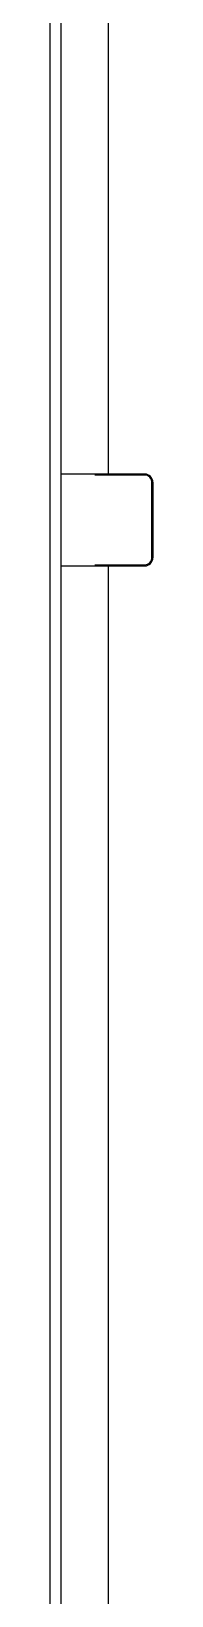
# Model space of a CAD drawing. Header units: millimetres. Extents: x 6404 to 14334, y 16216 to 24449.
# Drawn here: x 8307 to 8357, y 18274 to 19041 of the extents above; entities that cross this region are included whole.
import ezdxf

# ---------------------------------------------------------------- set-up
doc = ezdxf.new("R2010")
doc.units = ezdxf.units.MM
doc.header["$LTSCALE"] = 3
doc.layers.add('Default', color=7, linetype='Continuous')

msp = doc.modelspace()

# ---------------------------------------------------------------- linework, layer by layer
at = {"layer": 'Default'}
for p, q in [((8306.73, 17369.87), (8306.73, 19785.44)), ((8312.23, 17369.87), (8312.23, 19701.25)), ((8335.23, 19406.01), (8335.23, 18824.01)), ((8353.23, 18824.01), (8312.23, 18824.01)), ((8353.23, 18823.51), (8328.73, 18823.51)), ((8356.73, 18783.01), (8356.73, 18820.01)), ((8357.23, 18820.01), (8357.23, 18783.01)), ((8312.23, 18779.01), (8353.23, 18779.01)), ((8328.73, 18779.51), (8353.23, 18779.51)), ((8335.23, 18779.01), (8335.23, 18197.01))]:
    msp.add_line(p, q, dxfattribs=at)
for centre, radius, start, end in [((8353.23, 18820.01), 4, 45, 90), ((8353.23, 18820.01), 3.5, 0, 90), ((8353.23, 18820.01), 4, 0, 45), ((8353.23, 18783.01), 3.5, 270, 0), ((8353.23, 18783.01), 4, 315, 0), ((8353.23, 18783.01), 4, 270, 315)]:
    msp.add_arc(centre, radius, start, end, dxfattribs=at)

doc.saveas('drawing.dxf')
